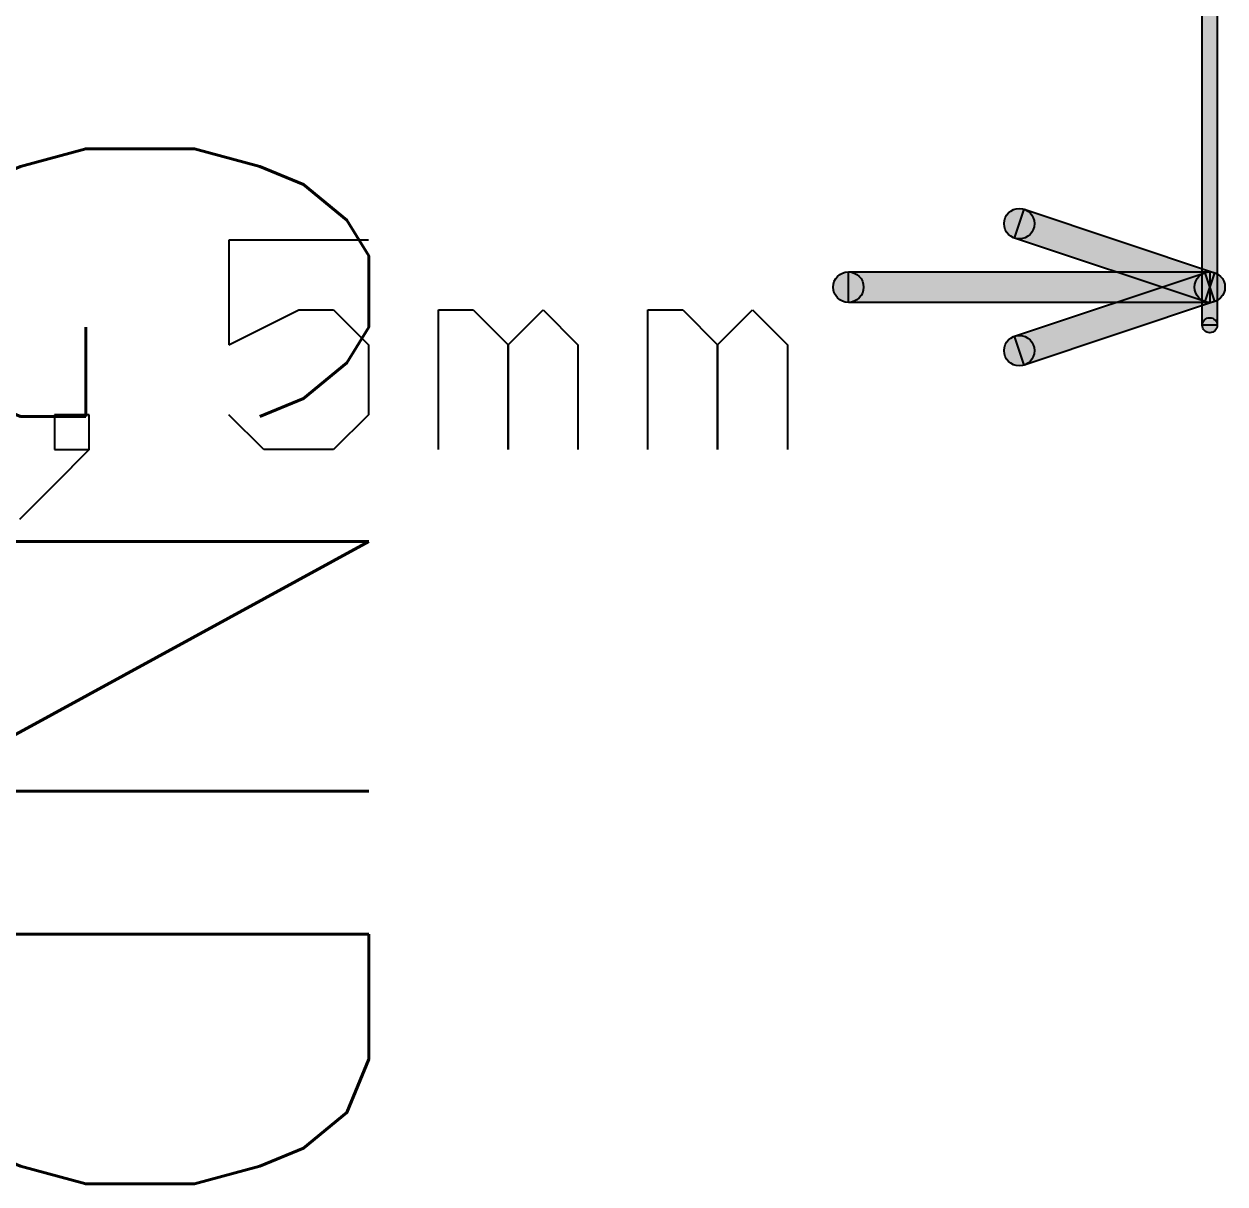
# Model space of a CAD drawing. Header units: millimetres. Extents: x -4 to 157, y -60 to 103.
# Drawn here: x 91.09 to 122.61, y -60.35 to -29.9 of the extents above; entities that cross this region are included whole.
import ezdxf

# ---------------------------------------------------------------- set-up
doc = ezdxf.new("R2010")
doc.units = ezdxf.units.MM
doc.layers.add('Mechanical17', color=7, linetype='Continuous', true_color=0x7f7f00)
doc.layers.add('Mechanical18', color=7, linetype='Continuous', true_color=0x7f7f00)
doc.styles.add('textstyle27', font='standard')

msp = doc.modelspace()

# ---------------------------------------------------------------- hatches: boundary and pattern name
at = {"layer": 'Mechanical18', "true_color": 0x7f7f00}
for points in [[(122.409, -37.811), (122.016, -37.811), (122.016, 63.37), (122.409, 63.37)], [(117.086, -35.524), (117.339, -34.765), (122.339, -36.432), (122.086, -37.19)], [(112.726, -37.211), (112.726, -36.411), (122.213, -36.411), (122.213, -37.211)], [(117.339, -38.857), (117.086, -38.098), (122.086, -36.432), (122.339, -37.19)]]:
    msp.add_hatch(color=56, dxfattribs=at).paths.add_polyline_path(points, flags=0)
h = msp.add_hatch(color=56, dxfattribs=at)
edge = h.paths.add_edge_path(flags=0)
edge.add_arc((117.213, -35.144), 0.4, 0, 360)
h = msp.add_hatch(color=56, dxfattribs=at)
edge = h.paths.add_edge_path(flags=0)
edge.add_arc((112.726, -36.811), 0.4, 0, 360)
h = msp.add_hatch(color=56, dxfattribs=at)
edge = h.paths.add_edge_path(flags=0)
edge.add_arc((122.213, -36.811), 0.4, 0, 360)
h = msp.add_hatch(color=56, dxfattribs=at)
edge = h.paths.add_edge_path(flags=0)
edge.add_arc((122.213, -36.811), 0.4, 0, 360)
h = msp.add_hatch(color=56, dxfattribs=at)
edge = h.paths.add_edge_path(flags=0)
edge.add_arc((122.213, -36.811), 0.4, 0, 360)
h = msp.add_hatch(color=56, dxfattribs=at)
edge = h.paths.add_edge_path(flags=0)
edge.add_arc((122.213, -37.811), 0.197, 0, 360)
h = msp.add_hatch(color=56, dxfattribs=at)
edge = h.paths.add_edge_path(flags=0)
edge.add_arc((117.213, -38.478), 0.4, 0, 360)

# ---------------------------------------------------------------- linework, layer by layer
at = {"layer": 'Mechanical18', "color": 56, "true_color": 0x7f7f00}
for p, q in [((122.016, -37.811), (122.016, 63.37)), ((122.409, 63.37), (122.409, -37.811)), ((117.086, -35.524), (117.339, -34.765)), ((117.339, -34.765), (122.339, -36.432)), ((122.086, -37.19), (117.086, -35.524)), ((112.726, -37.211), (112.726, -36.411)), ((112.726, -36.411), (122.213, -36.411)), ((117.086, -38.098), (122.086, -36.432)), ((122.086, -36.432), (122.339, -37.19)), ((122.339, -36.432), (122.086, -37.19)), ((122.213, -36.411), (122.213, -37.211)), ((122.339, -37.19), (117.339, -38.857)), ((122.213, -37.211), (112.726, -37.211)), ((122.409, -37.811), (122.016, -37.811)), ((117.339, -38.857), (117.086, -38.098))]:
    msp.add_line(p, q, dxfattribs=at)
at = {"layer": 'Mechanical18'}
for p, q in [((100.13, -35.578), (96.464, -35.578)), ((96.464, -35.578), (96.464, -38.327)), ((96.464, -38.327), (98.297, -37.411)), ((98.297, -37.411), (99.214, -37.411)), ((99.214, -37.411), (100.13, -38.327)), ((101.963, -41.077), (101.963, -37.411)), ((101.963, -37.411), (102.879, -37.411)), ((102.879, -37.411), (103.795, -38.327)), ((103.795, -38.327), (104.712, -37.411)), ((104.712, -37.411), (105.628, -38.327)), ((107.461, -41.077), (107.461, -37.411)), ((107.461, -37.411), (108.377, -37.411)), ((108.377, -37.411), (109.294, -38.327)), ((109.294, -38.327), (110.21, -37.411)), ((110.21, -37.411), (111.126, -38.327)), ((100.13, -38.327), (100.13, -40.16)), ((103.795, -38.327), (103.795, -41.077)), ((103.795, -41.077), (103.795, -38.327)), ((105.628, -38.327), (105.628, -41.077)), ((109.294, -38.327), (109.294, -41.077)), ((109.294, -41.077), (109.294, -38.327)), ((111.126, -38.327), (111.126, -41.077)), ((92.799, -40.16), (91.883, -40.16)), ((91.883, -40.16), (91.883, -41.077)), ((92.799, -41.077), (92.799, -40.16)), ((97.381, -41.077), (96.464, -40.16)), ((100.13, -40.16), (99.214, -41.077)), ((91.883, -41.993), (92.799, -41.077)), ((91.883, -41.077), (92.799, -41.077)), ((92.799, -41.077), (91.883, -41.993)), ((99.214, -41.077), (97.381, -41.077)), ((91.883, -41.993), (90.966, -42.909))]:
    msp.add_line(p, q, dxfattribs=at)
for centre, radius in [((117.213, -35.144), 0.4), ((112.726, -36.811), 0.4), ((122.213, -36.811), 0.4), ((122.213, -36.811), 0.4), ((122.213, -36.811), 0.4), ((122.213, -37.811), 0.197), ((117.213, -38.478), 0.4)]:
    msp.add_circle(centre, radius, dxfattribs=at)

# ---------------------------------------------------------------- texts
at = {"layer": 'Mechanical17', "style": 'textstyle27'}
msp.add_text('GND', height=12, rotation=270, dxfattribs=at).set_placement((88.133, -31.772))

doc.saveas('drawing.dxf')
